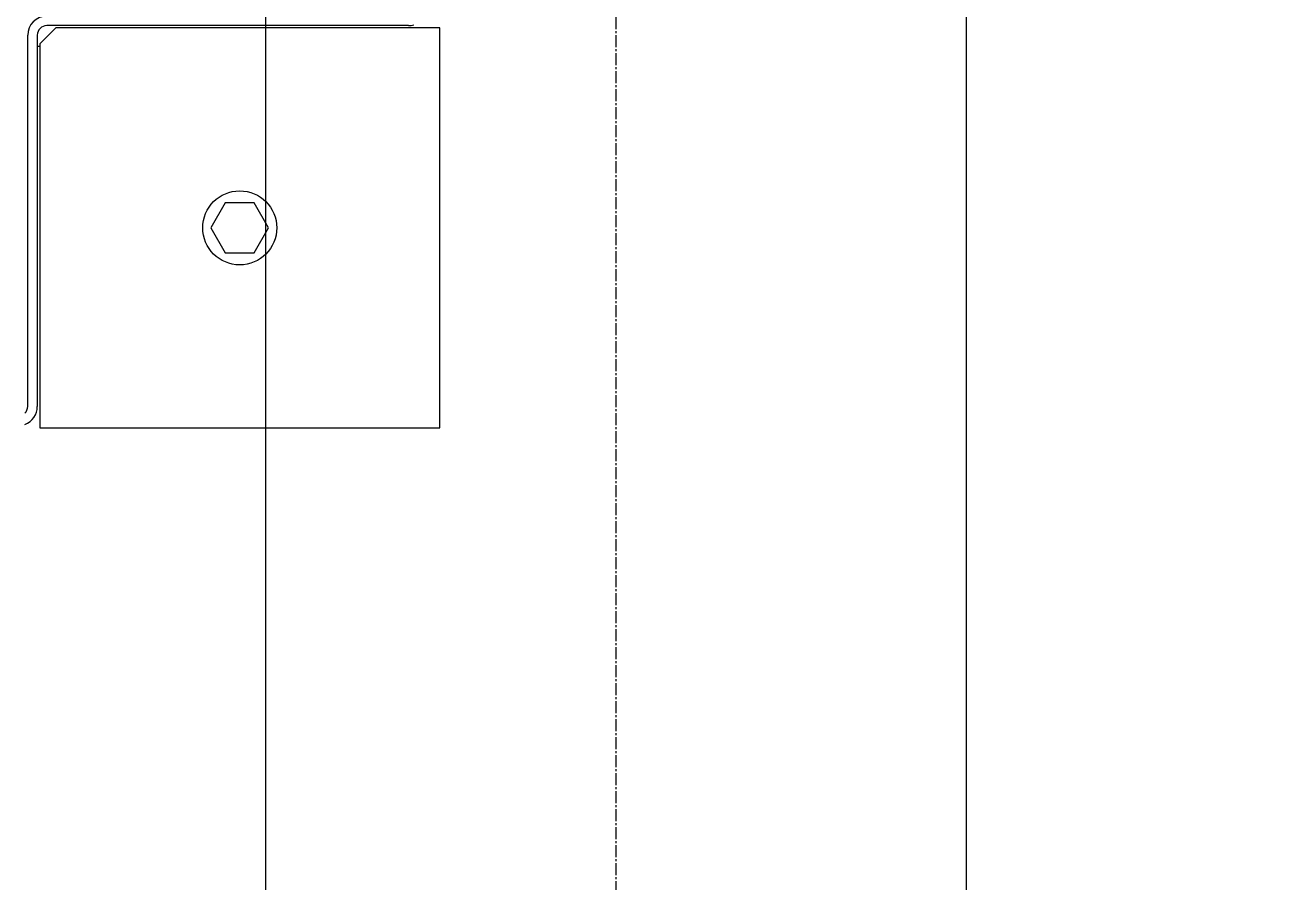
# Model space of a CAD drawing. Extents: x -32000 to 416743, y -254124 to 144214.
# Drawn here: x 257015.4 to 257405.1, y 74120.1 to 74388 of the extents above; entities that cross this region are included whole.
import ezdxf

# ---------------------------------------------------------------- set-up
doc = ezdxf.new("R2010")
doc.units = 0
doc.header["$LTSCALE"] = 10
doc.linetypes.add('XFM1P40$0$CENTER2', pattern=[1.125, 0.75, -0.125, 0.125, -0.125])
for name, color, linetype in [('XFM1P40$0$$0$M-PIPE-TEXT-ARROR', 250, 'Continuous'), ('XFM1P40$0$M-PIPE-CHWR13', 94, 'Continuous'), ('XFM1P40$0$M-PIPE-CHWR13_CL', 93, 'XFM1P40$0$CENTER2'), ('XFM1Q40$0$COL', 1, 'Continuous'), ('XFM1Q40$0$M-EQPM-MAU', 22, 'Continuous')]:
    doc.layers.add(name, color=color, linetype=linetype)
doc.styles.add('XFM1P40$0$$0$aa-txt', font='isocp.shx', dxfattribs={"bigfont": 'chineset.shx'})
doc.dimstyles.new('XFM1P40$0$$0$adim-200', dxfattribs={"dimscale": 200, "dimtxt": 0.3, "dimasz": 2.5, "dimexe": 0.1, "dimexo": 0.5, "dimgap": 0.15, "dimtad": 0, "dimdec": 4, "dimzin": 3, "dimdsep": 46, "dimtxsty": 'XFM1P40$0$$0$aa-txt', "dimcen": 2.5, "dimclrd": 256, "dimclre": 256, "dimclrt": 256, "dimadec": 0, "dimazin": 0, "dimtfac": 1, "dimtdec": 4, "dimtmove": 0, "dimatfit": 3, "dimfxl": 1, "dimtolj": 1, "dimtzin": 0, "dimarcsym": 0})

# ---------------------------------------------------------------- blocks, each defined once
blk = doc.blocks.new('XFM1Q40$0$A$C6DF15AF1')
at = {"layer": 'XFM1Q40$0$M-EQPM-MAU'}
for p, q in [((13578.597, -13940.142, -1.743), (13590.197, -13940.142, -1.743)), ((13589.929, -13940.519, -1.732), (13577.929, -13940.519, -1.732)), ((13577.929, -13940.519, -1.732), (13577.929, -13953.019, -1.732)), ((13590.197, -13940.442, -1.743), (13578.597, -13940.442, -1.743)), ((13589.86, -13940.442, -7.397), (13589.86, -13940.519, -7.397)), ((13590.429, -13941.019, -1.732), (13589.929, -13940.519, -1.732)), ((13590.429, -13953.019, -1.732), (13590.429, -13941.019, -1.732)), ((13590.497, -13952.042, -1.743), (13590.497, -13940.742, -1.743)), ((13584.179, -13945.867, 0.437), (13583.398, -13946.318, 0.437)), ((13584.96, -13946.318, 0.437), (13584.179, -13945.867, 0.437)), ((13583.398, -13946.318, 0.437), (13583.398, -13947.22, 0.437)), ((13584.96, -13947.22, 0.437), (13584.96, -13946.318, 0.437)), ((13583.398, -13947.22, 0.437), (13584.179, -13947.671, 0.437)), ((13584.179, -13947.671, 0.437), (13584.96, -13947.22, 0.437)), ((13577.929, -13953.019, -1.732), (13590.429, -13953.019, -1.732))]:
    blk.add_line(p, q, dxfattribs=at)
blk.add_circle((13584.179, -13946.769, -1.484), 1.157, dxfattribs=at)
for centre, radius, start, end in [((13578.597, -13939.842, -1.743), 0.6, 200.8772, 270), ((13578.597, -13939.842, -1.743), 0.3, 225.4624, 270), ((13590.197, -13940.742, -1.743), 0.6, 0, 90), ((13590.197, -13940.742, -1.743), 0.3, 0, 90), ((13591.097, -13952.042, -1.743), 0.6, 180, 195.8367)]:
    blk.add_arc(centre, radius, start, end, dxfattribs=at)
blk = doc.blocks.new('XFM1Q40$0$A$C400517eb')
at = {"layer": 'XFM1Q40$0$COL', "xscale": 10.00000000000001, "yscale": 10.00000000000001, "zscale": 10.00000000000001, "rotation": 90}
blk.add_blockref('XFM1Q40$0$A$C6DF15AF1', (147014.81, -51517.22), dxfattribs=at)
blk = doc.blocks.new('XFM1Q40')
blk.add_blockref('XFM1Q40$0$A$C400517eb', (-29400, -10000))
blk = doc.blocks.new('XFM1P40')
at = {"layer": 'XFM1P40$0$M-PIPE-CHWR13'}
for p, q in [((257090.5, 78173.46, 0), (257090.5, 50480, 0)), ((257309.5, 78173.46, 0), (257309.5, 50480, 0))]:
    blk.add_line(p, q, dxfattribs=at)
at = {"layer": 'XFM1P40$0$M-PIPE-CHWR13_CL', "ltscale": 0.5}
blk.add_line((257200, 86135.41, 0), (257200, 50276.58, 0), dxfattribs=at)
at = {"layer": 'XFM1P40$0$$0$M-PIPE-TEXT-ARROR'}
blk.add_leader([(257200, 70523.43, 0), (263195.48, 76936.71, 0), (263881.64, 76936.71, 0)], dimstyle='XFM1P40$0$$0$adim-200', dxfattribs=at)

msp = doc.modelspace()

# ---------------------------------------------------------------- block references
for name in ['XFM1P40', 'XFM1Q40']:
    msp.add_blockref(name, (0, 0))

doc.saveas('drawing.dxf')
